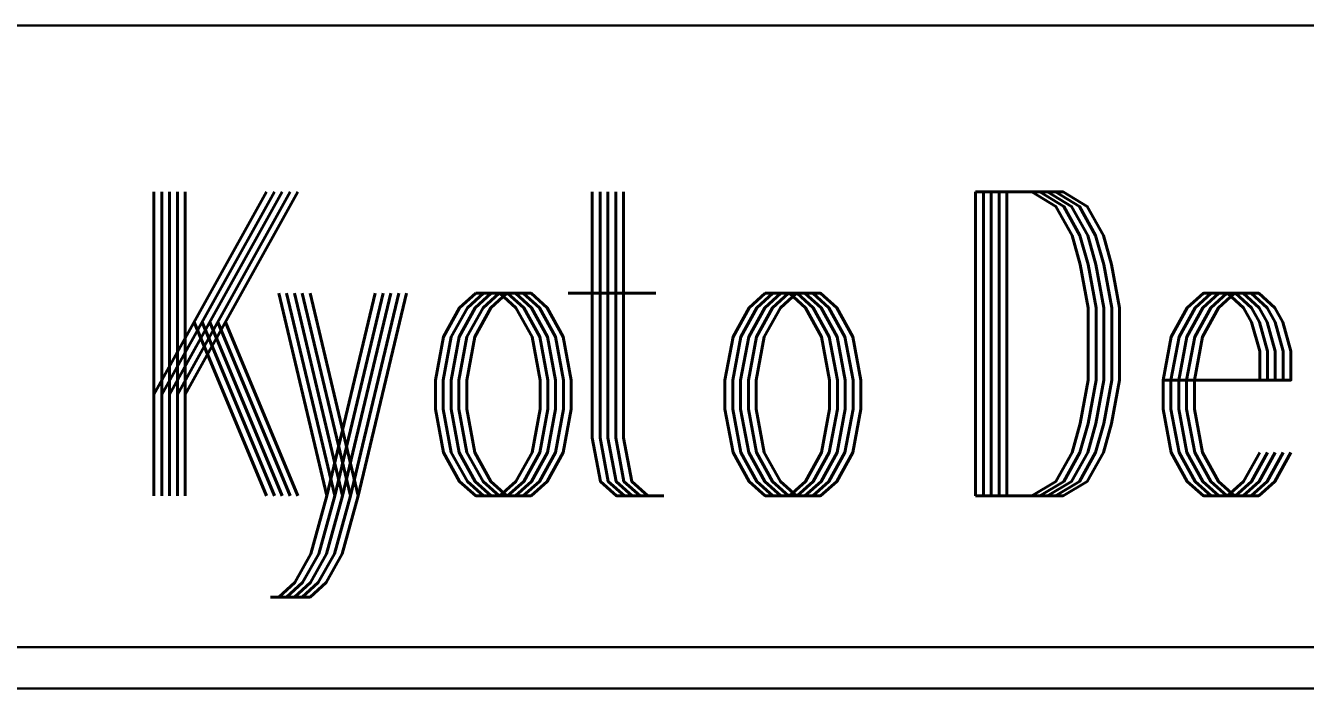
# Model space of a CAD drawing. Header units: millimetres. Extents: x 112 to 1408, y 148 to 1021.
# Drawn here: x 345.95 to 361.4, y 313 to 321 of the extents above; entities that cross this region are included whole.
import ezdxf

# ---------------------------------------------------------------- set-up
doc = ezdxf.new("R2010")
doc.units = ezdxf.units.MM
doc.layers.get('0').update_dxf_attribs({"color": 5, "lineweight": 30})
doc.styles.get("Standard").update_dxf_attribs({"font": 'simplex.shx', "width": 0.8, "bigfont": 'extfont.shx'})

msp = doc.modelspace()

# ---------------------------------------------------------------- linework, layer by layer
for p, q in [((391.021, 320.999), (247.021, 320.999)), ((248.021, 313.499), (390.021, 313.499)), ((247.521, 312.999), (390.521, 312.999))]:
    msp.add_line(p, q)

# ---------------------------------------------------------------- texts
at = {"width": 0.618}
for s, p in [('K', (347.112, 315.324)), ('K', (347.207, 315.324)), ('K', (347.301, 315.324)), ('K', (347.396, 315.324)), ('K', (347.49, 315.324)), ('t', (352.306, 315.324)), ('t', (352.401, 315.324)), ('t', (352.495, 315.324)), ('t', (352.59, 315.324)), ('t', (352.684, 315.324)), ('D', (357.028, 315.324)), ('D', (357.123, 315.324)), ('D', (357.217, 315.324)), ('D', (357.312, 315.324)), ('D', (357.406, 315.324)), ('y', (348.812, 315.324)), ('y', (348.907, 315.324)), ('y', (349.001, 315.324)), ('y', (349.096, 315.324)), ('y', (349.19, 315.324)), ('o', (350.607, 315.324)), ('o', (350.701, 315.324)), ('o', (350.795, 315.324)), ('o', (350.89, 315.324)), ('o', (350.984, 315.324)), ('o', (354.101, 315.324)), ('o', (354.195, 315.324)), ('o', (354.29, 315.324)), ('o', (354.384, 315.324)), ('o', (354.478, 315.324)), ('e', (359.389, 315.324)), ('e', (359.484, 315.324)), ('e', (359.578, 315.324)), ('e', (359.673, 315.324)), ('e', (359.767, 315.324))]:
    msp.add_text(s, height=3.667, dxfattribs=at).set_placement(p)

doc.saveas('drawing.dxf')
